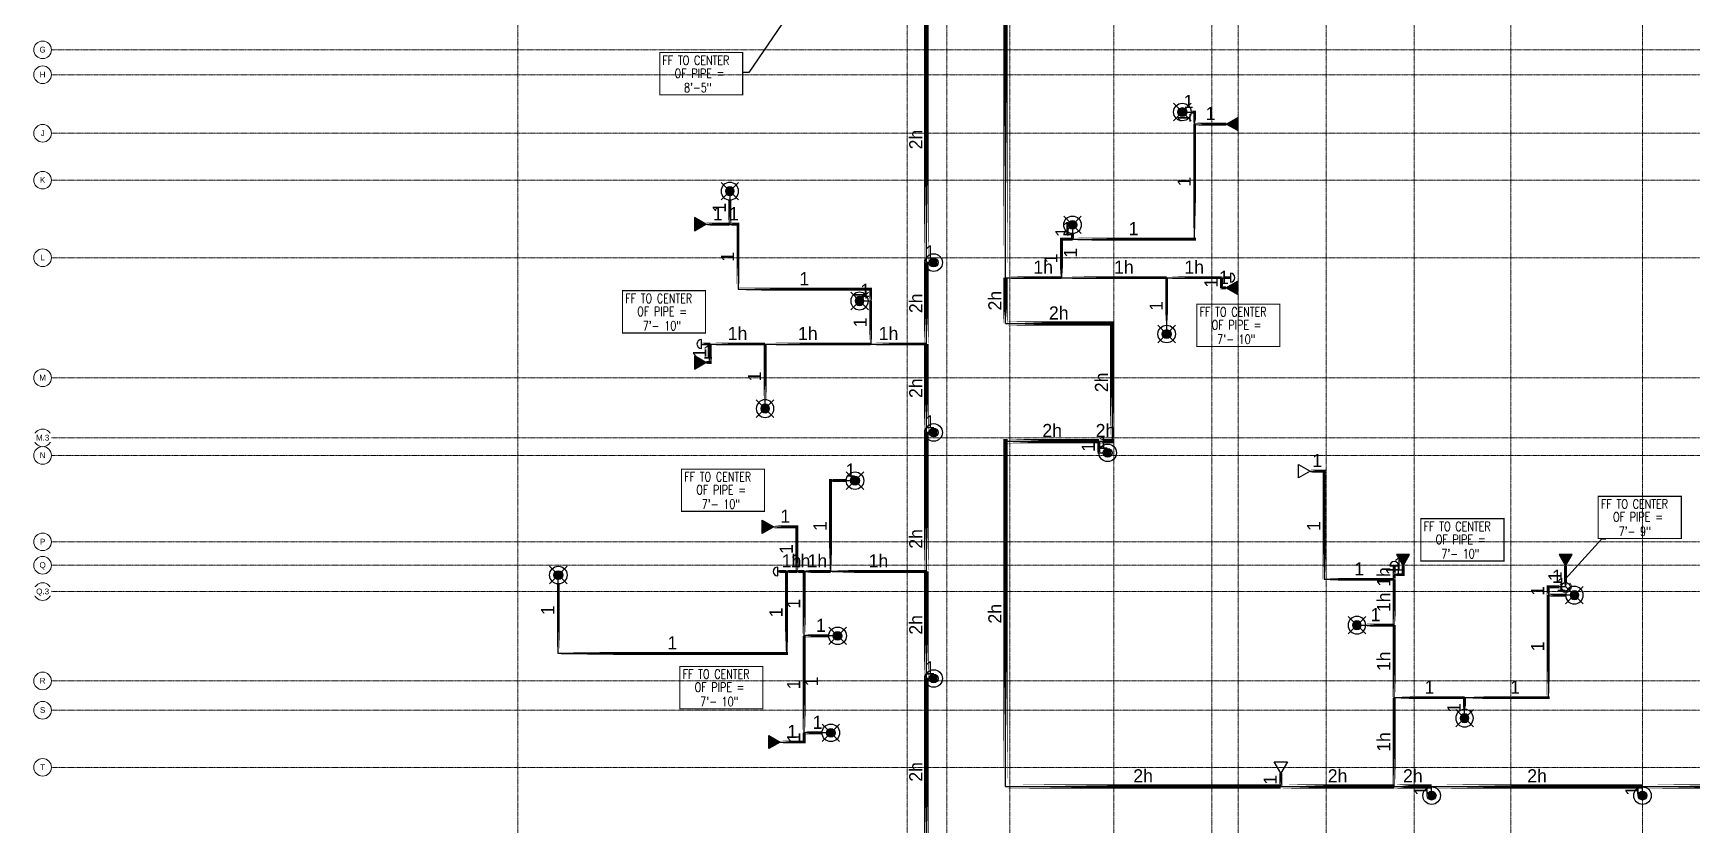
# Model space of a CAD drawing. Header units: inches. Extents: x -6295 to 241, y -496 to 3079.
# Drawn here: x -3679 to -2546, y 300 to 840 of the extents above; entities that cross this region are included whole.
import ezdxf
from ezdxf.enums import TextEntityAlignment as Align

# ---------------------------------------------------------------- set-up
doc = ezdxf.new("R2010")
doc.units = ezdxf.units.IN
doc.header["$MEASUREMENT"] = 0
doc.linetypes.add('Grid Line', pattern=[0.875, 0.5, -0.125, 0.125, -0.125])
for name, color, linetype in [('Coordination', 1, 'Continuous'), ('headdn', 7, 'Continuous'), ('PIPEBL', 4, 'Continuous'), ('pipemn', 6, 'Continuous'), ('PIPESPC', 7, 'Continuous'), ('spk-cap', 7, 'Continuous'), ('spk-piperise', 7, 'Continuous'), ('TIDYPIPE', 7, 'Continuous')]:
    doc.layers.add(name, color=color, linetype=linetype)
doc.layers.add('S-GRID', color=1, linetype='Continuous', lineweight=9)
doc.layers.add('S-GRID-IDEN', color=1, linetype='Continuous', lineweight=13)
doc.styles.add('Arial', font='arial.ttf', dxfattribs={"height": 3.934132})
doc.styles.add('PDA1', font='ROMAND', dxfattribs={"width": 0.755})
doc.styles.add('PIPE', font='PIPE.SHX')
doc.dimstyles.get("Standard").update_dxf_attribs({"dimtxt": 0.18, "dimasz": 0.18, "dimexe": 0.18, "dimexo": 0.0625, "dimgap": 0.09, "dimtad": 0, "dimtih": 1, "dimtoh": 1, "dimdec": 4, "dimzin": 0, "dimdsep": 46, "dimtxsty": 'Standard', "dimcen": 0.09, "dimadec": 0, "dimazin": 0, "dimtfac": 1, "dimtdec": 4, "dimtofl": 0, "dimtmove": 0, "dimatfit": 3, "dimfxl": 1, "dimtolj": 1, "dimtzin": 0, "dimarcsym": 0})

# ---------------------------------------------------------------- blocks, each defined once
blk = doc.blocks.new('Grid - 3_16_-139788-MAIN LEVEL')
at = {"layer": 'S-GRID-IDEN'}
blk.add_circle((0, 0), 0.188, dxfattribs=at)
blk = doc.blocks.new('side2')
for p, q in [((0, 0), (7.8, 4.5)), ((7.8, -4.5), (0, 0)), ((7.8, 4.5), (7.8, -4.5))]:
    blk.add_line(p, q)
blk.add_solid([(7.8, -4.5), (0, 0), (7.8, 4.5)])
blk = doc.blocks.new('dpend2')
for p, q in [((-6, -6), (6, 6)), ((6, -6), (-6, 6))]:
    blk.add_line(p, q)
for radius in [6, 3]:
    blk.add_circle((0, 0), radius)
for points in [[(0, 0), (-3, 0), (-2.1, 2.1)], [(0, 0), (-3, 0), (-2.1, -2.1)], [(0, 0), (0, 3), (-2.1, 2.1)], [(0, 0), (0, -3), (-2.1, -2.1)], [(0, 0), (0, 3), (2.1, 2.1)], [(0, 0), (3, 0), (2.1, 2.1)], [(0, 0), (3, 0), (2.1, -2.1)], [(0, 0), (0, -3), (2.1, -2.1)]]:
    blk.add_solid(points)
blk = doc.blocks.new('dpend1')
for radius in [6, 3]:
    blk.add_circle((0, 0), radius)
for points in [[(0, 3), (-2.5, -1.6), (-2.6, 1.4)], [(0, 3), (-2.5, -1.6), (2.5, -1.6)], [(2.5, -1.6), (0, 3), (2.6, 1.5)], [(2.5, -1.6), (-2.5, -1.6), (0, -3)]]:
    blk.add_solid(points)
blk = doc.blocks.new('SIDE1')
for p, q in [((0, 0), (7.8, 4.5)), ((7.8, -4.5), (0, 0)), ((7.8, 4.5), (7.8, -4.5))]:
    blk.add_line(p, q)
blk = doc.blocks.new('PIPESPC')
at = {"layer": 'PIPESPC', "style": 'PIPE', "width": 0.9}
blk.add_attdef('SIZE', text='', height=9, dxfattribs=at).set_placement((0, 4), align=Align.CENTER)
at = {"layer": 'PIPESPC', "style": 'PIPE', "flags": 1}
blk.add_attdef('SCHED', (25.3, 3.9), '', height=9, dxfattribs=at)
blk = doc.blocks.new('CAP')
blk.add_line((0, 3), (0, -3))
blk.add_arc((0, 0), 3, 270, 90)
blk = doc.blocks.new('vvvvbbbbbbbb')
at = {"layer": 'Coordination', "const_width": 0.75}
blk.add_lwpolyline([(2834.9, 1670), (2834.9, 1641.1), (2891.6, 1641.1), (2891.6, 1670), (2834.9, 1670)], dxfattribs=at)
at = {"layer": 'Coordination', "style": 'PDA1', "width": 0.755}
for s, p in [('FF TO CENTER', (2836.8, 1661.6)), ('OF PIPE = ', (2845, 1652.7)), ('7\'- 10"', (2848.8, 1642.9))]:
    blk.add_text(s, height=6.3, dxfattribs=at).set_placement(p)
blk = doc.blocks.new('rise')
blk.add_circle((0, 0), 3)
blk = doc.blocks.new('TIDYRUN')
at = {"const_width": 0.5}
blk.add_lwpolyline([(-2.8, 2.8, -2.414214), (-2.8, -2.8, -1.737895)], format="xyb", dxfattribs=at)

msp = doc.modelspace()

# ---------------------------------------------------------------- linework, layer by layer
at = {"layer": 'Coordination', "color": 1, "const_width": 0.75}
for points in [[(-3251, 827.1), (-3251, 798.2), (-3194.4, 798.2), (-3194.4, 827.1), (-3251, 827.1)], [(-2610.2, 524.1), (-2610.2, 495.3), (-2553.5, 495.3), (-2553.5, 524.1), (-2610.2, 524.1)]]:
    msp.add_lwpolyline(points, dxfattribs=at)
at = {"layer": 'PIPEBL', "color": 1}
for p, q in [((-2894.2, 786.5), (-2885.8, 786.5)), ((-2885.8, 778.3), (-2885.8, 786.5)), ((-2885.8, 699.7), (-2885.8, 778.3)), ((-2864.2, 778.3), (-2885.8, 778.3)), ((-3203.2, 732.5), (-3203.2, 709.9)), ((-3219.6, 709.9), (-3203.2, 709.9)), ((-3203.2, 709.9), (-3197.6, 709.9)), ((-3197.6, 709.9), (-3197.6, 665.5)), ((-2969.2, 709.5), (-2969.2, 699.7)), ((-2976.8, 673.4), (-2976.8, 699.7)), ((-2976.8, 699.7), (-2969.2, 699.7)), ((-2969.2, 699.7), (-2885.8, 699.7)), ((-3064, 683.7), (-3069, 683.7)), ((-3015, 673.4), (-2976.8, 673.4)), ((-2976.8, 673.4), (-2904.9, 673.4)), ((-2904.9, 673.4), (-2867.4, 673.4)), ((-2904.9, 634.9), (-2904.9, 673.4)), ((-2867.4, 666.4), (-2867.4, 673.4)), ((-2867.4, 673.4), (-2861.4, 673.4)), ((-3197.6, 665.5), (-3107, 665.5)), ((-3114.6, 657.5), (-3107, 657.5)), ((-3107, 665.5), (-3107, 657.5)), ((-3107, 657.5), (-3107, 628.1)), ((-2867.4, 666.4), (-2864.4, 666.4)), ((-3222.6, 628.1), (-3216.6, 628.1)), ((-3216.6, 628.1), (-3179.1, 628.1)), ((-3216.6, 615.5), (-3216.6, 628.1)), ((-3179.1, 584), (-3179.1, 628.1)), ((-3179.1, 628.1), (-3107, 628.1)), ((-3107, 628.1), (-3069, 628.1)), ((-3216.6, 615.5), (-3219.6, 615.5)), ((-3064, 567.7), (-3069, 567.7)), ((-2951.2, 553.8), (-2951.2, 561.8)), ((-2951.2, 553.8), (-2945.2, 553.8)), ((-3134.4, 534.8), (-3117.7, 534.8)), ((-3134.4, 534.8), (-3134.4, 472.8)), ((-2807, 541.3), (-2797.3, 541.3)), ((-2797.3, 541.3), (-2797.3, 467.4)), ((-3173.2, 503.3), (-3157.4, 503.3)), ((-3157.4, 503.3), (-3157.4, 472.8)), ((-2749.5, 470.6), (-2749.5, 476.6)), ((-2743.5, 470.6), (-2743.5, 476.6)), ((-2632.5, 476.6), (-2632.5, 462.3)), ((-3320.3, 416.8), (-3320.3, 470.3)), ((-3164.5, 472.8), (-3170.5, 472.8)), ((-3157.4, 472.8), (-3164.5, 472.8)), ((-3164.5, 472.8), (-3164.5, 416.8)), ((-3152.4, 472.8), (-3157.4, 472.8)), ((-3134.4, 472.8), (-3152.4, 472.8)), ((-3152.4, 428.8), (-3152.4, 472.8)), ((-3069, 472.8), (-3134.4, 472.8)), ((-2797.3, 467.4), (-2749.5, 467.4)), ((-2749.5, 467.4), (-2749.5, 470.6)), ((-2749.5, 470.6), (-2743.5, 470.6)), ((-2749.5, 436.1), (-2749.5, 467.4)), ((-2632.5, 462.3), (-2644.4, 462.3)), ((-2644.4, 462.3), (-2644.4, 456.6)), ((-2644.4, 456.6), (-2644.4, 386.6)), ((-2626.5, 456.6), (-2644.4, 456.6)), ((-2775, 436.1), (-2749.5, 436.1)), ((-2749.5, 386.6), (-2749.5, 436.1)), ((-3152.4, 362.6), (-3152.4, 428.8)), ((-3129.6, 428.8), (-3152.4, 428.8)), ((-3164.5, 416.8), (-3320.3, 416.8)), ((-3064, 399.7), (-3069, 399.7)), ((-2749.5, 326), (-2749.5, 386.6)), ((-2749.5, 386.6), (-2701.5, 386.6)), ((-2701.5, 372.6), (-2701.5, 386.6)), ((-2701.5, 386.6), (-2644.4, 386.6)), ((-3152.4, 356.3), (-3152.4, 362.6)), ((-3134.2, 362.6), (-3152.4, 362.6)), ((-3168.7, 356.3), (-3152.4, 356.3)), ((-2827, 335), (-2827, 326)), ((-2724, 319.7), (-2724, 326)), ((-2580, 319.7), (-2580, 326))]:
    msp.add_line(p, q, dxfattribs=at)
at = {"layer": 'pipemn', "color": 1}
for p, q in [((-3015, 673.4), (-3015, 1032.3)), ((-3069, 683.7), (-3069, 851.7)), ((-3069, 628.1), (-3069, 683.7)), ((-3015, 642.1), (-3015, 673.4)), ((-3015, 642.1), (-2942.2, 642.1)), ((-2942.2, 642.1), (-2942.2, 561.8)), ((-3069, 567.7), (-3069, 628.1)), ((-3069, 472.8), (-3069, 567.7)), ((-3015, 326), (-3015, 561.8)), ((-3015, 561.8), (-2951.2, 561.8)), ((-2951.2, 561.8), (-2942.2, 561.8)), ((-3069, 399.7), (-3069, 472.8)), ((-3069, 272), (-3069, 399.7)), ((-3015, 326), (-2827, 326)), ((-2827, 326), (-2749.5, 326)), ((-2749.5, 326), (-2724, 326)), ((-2724, 326), (-2580, 326)), ((-2580, 326), (-2436, 326))]:
    msp.add_line(p, q, dxfattribs=at)
at = {"layer": 'S-GRID', "linetype": 'Grid Line'}
for p, q in [((-3348, 1771.7), (-3348, -484.3)), ((-3082, -484.3), (-3082, 1771.7)), ((-3055, 1771.7), (-3055, -484.3)), ((-3012, 1771.7), (-3012, -484.3)), ((-2941, 1771.7), (-2941, -484.3)), ((-2874, 1771.7), (-2874, -484.3)), ((-2856, 1771.7), (-2856, -484.3)), ((-2796, 1771.7), (-2796, -484.3)), ((-2736, 1771.7), (-2736, -484.3)), ((-2670, 1771.7), (-2670, -484.3)), ((-2580, 1771.7), (-2580, -484.3))]:
    msp.add_line(p, q, dxfattribs=at)
at = {"layer": 'TIDYPIPE', "color": 1}
for points, const_width in [([(-3015, 673.4), (-3015, 1032.3)], 3), ([(-3069, 683.7), (-3069, 851.7)], 3), ([(-2888.2, 786.5), (-2884.8, 786.5)], 2), ([(-2885.8, 778.3), (-2885.8, 787.5)], 2), ([(-2885.8, 778.3), (-2864.2, 778.3)], 2), ([(-2885.8, 698.7), (-2885.8, 778.3)], 2), ([(-3203.2, 709.9), (-3203.2, 726.5)], 2), ([(-3219.6, 709.9), (-3203.2, 709.9)], 2), ([(-3203.2, 709.9), (-3196.6, 709.9)], 2), ([(-3197.6, 664.5), (-3197.6, 710.9)], 2), ([(-2969.2, 699.7), (-2969.2, 703.5)], 2), ([(-2977.8, 699.7), (-2969.2, 699.7)], 2), ([(-2976.8, 673.4), (-2976.8, 700.7)], 2), ([(-2969.2, 699.7), (-2884.8, 699.7)], 2), ([(-3069, 628.1), (-3069, 683.7)], 3), ([(-3015, 640.6), (-3015, 673.4)], 3), ([(-3015, 673.4), (-2976.8, 673.4)], 2), ([(-2976.8, 673.4), (-2904.9, 673.4)], 2), ([(-2904.9, 673.4), (-2867.4, 673.4)], 2), ([(-2904.9, 640.9), (-2904.9, 673.4)], 2), ([(-2867.4, 673.4), (-2861.4, 673.4)], 2), ([(-2867.4, 665.4), (-2867.4, 673.4)], 2), ([(-3198.6, 665.5), (-3106, 665.5)], 2), ([(-3107, 657.5), (-3107, 666.5)], 2), ([(-3107, 628.1), (-3107, 657.5)], 2), ([(-2868.4, 666.4), (-2864.4, 666.4)], 2), ([(-3016.5, 642.1), (-2940.7, 642.1)], 3), ([(-2942.2, 560.3), (-2942.2, 643.6)], 3), ([(-3222.6, 628.1), (-3216.6, 628.1)], 2), ([(-3216.6, 628.1), (-3179.1, 628.1)], 2), ([(-3216.6, 614.5), (-3216.6, 628.1)], 2), ([(-3179.1, 628.1), (-3107, 628.1)], 2), ([(-3179.1, 590), (-3179.1, 628.1)], 2), ([(-3107, 628.1), (-3069, 628.1)], 2), ([(-3069, 567.7), (-3069, 628.1)], 3), ([(-3219.6, 615.5), (-3215.6, 615.5)], 2), ([(-3069, 472.8), (-3069, 567.7)], 3), ([(-3016.5, 561.8), (-2951.2, 561.8)], 3), ([(-3015, 324.5), (-3015, 563.3)], 3), ([(-2951.2, 561.8), (-2940.7, 561.8)], 3), ([(-2951.2, 552.8), (-2951.2, 561.8)], 2), ([(-3135.4, 534.8), (-3123.7, 534.8)], 2), ([(-3134.4, 472.8), (-3134.4, 535.8)], 2), ([(-2807, 541.3), (-2796.3, 541.3)], 2), ([(-2797.3, 466.4), (-2797.3, 542.3)], 2), ([(-3173.2, 503.3), (-3156.4, 503.3)], 2), ([(-3157.4, 472.8), (-3157.4, 504.3)], 2), ([(-2749.5, 470.6), (-2749.5, 476.6)], 2), ([(-2743.5, 469.6), (-2743.5, 476.6)], 2), ([(-2632.5, 462.3), (-2632.5, 476.6)], 2), ([(-3320.3, 415.8), (-3320.3, 464.3)], 2), ([(-3170.5, 472.8), (-3164.5, 472.8)], 2), ([(-3164.5, 472.8), (-3157.4, 472.8)], 2), ([(-3164.5, 415.8), (-3164.5, 472.8)], 2), ([(-3157.4, 472.8), (-3152.4, 472.8)], 2), ([(-3152.4, 472.8), (-3134.4, 472.8)], 2), ([(-3152.4, 428.8), (-3152.4, 472.8)], 2), ([(-3134.4, 472.8), (-3069, 472.8)], 2), ([(-3069, 399.7), (-3069, 472.8)], 3), ([(-2798.3, 467.4), (-2749.5, 467.4)], 2), ([(-2749.5, 470.6), (-2742.5, 470.6)], 2), ([(-2749.5, 467.4), (-2749.5, 470.6)], 2), ([(-2749.5, 436.1), (-2749.5, 467.4)], 2), ([(-2645.4, 462.3), (-2637, 462.3)], 2), ([(-2644.4, 456.6), (-2644.4, 463.3)], 2), ([(-2644.4, 456.6), (-2632.5, 456.6)], 2), ([(-2644.4, 385.6), (-2644.4, 456.6)], 2), ([(-2769, 436.1), (-2749.5, 436.1)], 2), ([(-2749.5, 386.6), (-2749.5, 436.1)], 2), ([(-3152.4, 428.8), (-3135.6, 428.8)], 2), ([(-3152.4, 362.6), (-3152.4, 428.8)], 2), ([(-3321.3, 416.8), (-3163.5, 416.8)], 2), ([(-3069, 272), (-3069, 399.7)], 3), ([(-2749.5, 386.6), (-2701.5, 386.6)], 2), ([(-2749.5, 326), (-2749.5, 386.6)], 2), ([(-2701.5, 386.6), (-2643.4, 386.6)], 2), ([(-2701.5, 378.6), (-2701.5, 386.6)], 2), ([(-3152.4, 362.6), (-3140.2, 362.6)], 2), ([(-3152.4, 355.3), (-3152.4, 362.6)], 2), ([(-3168.7, 356.3), (-3151.4, 356.3)], 2), ([(-2827, 326), (-2827, 335)], 2), ([(-3016.5, 326), (-2827, 326)], 3), ([(-2827, 326), (-2749.5, 326)], 3), ([(-2749.5, 326), (-2724, 326)], 3), ([(-2724, 326), (-2580, 326)], 3), ([(-2580, 326), (-2436, 326)], 3)]:
    msp.add_lwpolyline(points, close=True, dxfattribs=dict(at, const_width=const_width))

# ---------------------------------------------------------------- block references
at = {"layer": 'headdn', "color": 1}
for name, p, rotation in [('dpend2', (-2894.2, 786.5), 270), ('dpend2', (-2969.2, 709.5), 270), ('dpend2', (-2904.9, 634.9), 270), ('SIDE1', (-2807, 541.3), 180), ('side2', (-3173.2, 503.3), 180), ('side2', (-3168.7, 356.3), 180), ('SIDE1', (-2827, 335), 90)]:
    msp.add_blockref(name, p, dxfattribs=dict(at, rotation=rotation))
for name, p in [('side2', (-2864.2, 778.3)), ('dpend1', (-3064, 683.7)), ('side2', (-2864.4, 666.4)), ('dpend1', (-3064, 567.7)), ('dpend1', (-2945.2, 553.8)), ('dpend2', (-3117.7, 534.8)), ('dpend2', (-3320.3, 470.3)), ('dpend2', (-3129.6, 428.8)), ('dpend1', (-3064, 399.7)), ('dpend2', (-3134.2, 362.6)), ('dpend1', (-2724, 319.7)), ('dpend1', (-2580, 319.7))]:
    msp.add_blockref(name, p, dxfattribs=at)
at = {"layer": 'headdn', "color": 1, "extrusion": (0, 0, -1), "zscale": -1}
for name, p, rotation in [('dpend2', (3203.2, 732.5), 270), ('dpend2', (3114.6, 657.5), 270), ('dpend2', (3179.1, 584), 270), ('side2', (2743.5, 476.6), 90), ('side2', (2632.5, 476.6), 90)]:
    msp.add_blockref(name, p, dxfattribs=dict(at, rotation=rotation))
for name, p in [('side2', (3219.6, 709.9)), ('side2', (3219.6, 615.5)), ('dpend2', (2626.5, 456.6)), ('dpend2', (2775, 436.1)), ('dpend2', (2701.5, 372.6))]:
    msp.add_blockref(name, p, dxfattribs=at)
at = {"layer": 'PIPESPC', "color": 1}
ref = msp.add_blockref('PIPESPC', (-2890, 786.5), dxfattribs=at)
ref.add_attrib('SIZE', '1', dxfattribs={"color": 0, "height": 9, "style": 'PIPE'}).set_placement((-2890, 786.5), align=Align.BOTTOM_CENTER)
ref = msp.add_blockref('PIPESPC', (-2885.8, 782.4), dxfattribs=dict(at, rotation=90))
ref.add_attrib('SIZE', '1', dxfattribs={"color": 0, "height": 9, "rotation": 90, "style": 'PIPE'}).set_placement((-2885.8, 782.4), align=Align.BOTTOM_CENTER)
ref = msp.add_blockref('PIPESPC', (-2875, 778.3), dxfattribs=at)
ref.add_attrib('SIZE', '1', dxfattribs={"color": 0, "height": 9, "style": 'PIPE'}).set_placement((-2875, 778.3), align=Align.BOTTOM_CENTER)
ref = msp.add_blockref('PIPESPC', (-3069, 767.7), dxfattribs=dict(at, rotation=89.99999999999939))
ref.add_attrib('SIZE', '2h', dxfattribs={"color": 0, "height": 9, "rotation": 90, "style": 'PIPE'}).set_placement((-3069, 767.7), align=Align.BOTTOM_CENTER)
ref = msp.add_blockref('PIPESPC', (-2885.8, 739), dxfattribs=dict(at, rotation=90))
ref.add_attrib('SIZE', '1', dxfattribs={"color": 0, "height": 9, "rotation": 90, "style": 'PIPE'}).set_placement((-2885.8, 739), align=Align.BOTTOM_CENTER)
ref = msp.add_blockref('PIPESPC', (-3203.2, 721.2), dxfattribs=dict(at, rotation=90))
ref.add_attrib('SIZE', '1', dxfattribs={"color": 0, "height": 9, "rotation": 90, "style": 'PIPE'}).set_placement((-3203.2, 721.2), align=Align.BOTTOM_CENTER)
ref = msp.add_blockref('PIPESPC', (-3211.4, 709.9), dxfattribs=at)
ref.add_attrib('SIZE', '1', dxfattribs={"color": 0, "height": 9, "style": 'PIPE'}).set_placement((-3211.4, 709.9), align=Align.BOTTOM_CENTER)
ref = msp.add_blockref('PIPESPC', (-3200.4, 709.9), dxfattribs=at)
ref.add_attrib('SIZE', '1', dxfattribs={"color": 0, "height": 9, "style": 'PIPE'}).set_placement((-3200.4, 709.9), align=Align.BOTTOM_CENTER)
ref = msp.add_blockref('PIPESPC', (-2969.2, 704.6), dxfattribs=dict(at, rotation=90))
ref.add_attrib('SIZE', '1', dxfattribs={"color": 0, "height": 9, "rotation": 90, "style": 'PIPE'}).set_placement((-2969.2, 704.6), align=Align.BOTTOM_CENTER)
ref = msp.add_blockref('PIPESPC', (-2973, 699.7), dxfattribs=at)
ref.add_attrib('SIZE', '1', dxfattribs={"color": 0, "height": 9, "style": 'PIPE'}).set_placement((-2973, 699.7), align=Align.BOTTOM_CENTER)
ref = msp.add_blockref('PIPESPC', (-2927.5, 699.7), dxfattribs=at)
ref.add_attrib('SIZE', '1', dxfattribs={"color": 0, "height": 9, "style": 'PIPE'}).set_placement((-2927.5, 699.7), align=Align.BOTTOM_CENTER)
ref = msp.add_blockref('PIPESPC', (-3066.5, 683.7), dxfattribs=at)
ref.add_attrib('SIZE', '1', dxfattribs={"color": 0, "height": 9, "style": 'PIPE'}).set_placement((-3066.5, 683.7), align=Align.BOTTOM_CENTER)
ref = msp.add_blockref('PIPESPC', (-2963.4, 690.4), dxfattribs=dict(at, rotation=90))
ref.add_attrib('SIZE', '1', dxfattribs={"color": 0, "height": 9, "rotation": 90, "style": 'PIPE'}).set_placement((-2963.4, 690.4), align=Align.BOTTOM_CENTER)
ref = msp.add_blockref('PIPESPC', (-3197.6, 687.7), dxfattribs=dict(at, rotation=90))
ref.add_attrib('SIZE', '1', dxfattribs={"color": 0, "height": 9, "rotation": 90, "style": 'PIPE'}).set_placement((-3197.6, 687.7), align=Align.BOTTOM_CENTER)
ref = msp.add_blockref('PIPESPC', (-2989.2, 673.4), dxfattribs=at)
ref.add_attrib('SIZE', '1h', dxfattribs={"color": 0, "height": 9, "style": 'PIPE'}).set_placement((-2989.2, 673.4), align=Align.BOTTOM_CENTER)
ref = msp.add_blockref('PIPESPC', (-2976.8, 686.5), dxfattribs=dict(at, rotation=90))
ref.add_attrib('SIZE', '1', dxfattribs={"color": 0, "height": 9, "rotation": 90, "style": 'PIPE'}).set_placement((-2976.8, 686.5), align=Align.BOTTOM_CENTER)
ref = msp.add_blockref('PIPESPC', (-2934.1, 673.4), dxfattribs=at)
ref.add_attrib('SIZE', '1h', dxfattribs={"color": 0, "height": 9, "style": 'PIPE'}).set_placement((-2934.1, 673.4), align=Align.BOTTOM_CENTER)
ref = msp.add_blockref('PIPESPC', (-2886.1, 673.4), dxfattribs=at)
ref.add_attrib('SIZE', '1h', dxfattribs={"color": 0, "height": 9, "style": 'PIPE'}).set_placement((-2886.1, 673.4), align=Align.BOTTOM_CENTER)
ref = msp.add_blockref('PIPESPC', (-3152.3, 665.5), dxfattribs=at)
ref.add_attrib('SIZE', '1', dxfattribs={"color": 0, "height": 9, "style": 'PIPE'}).set_placement((-3152.3, 665.5), align=Align.BOTTOM_CENTER)
ref = msp.add_blockref('PIPESPC', (-3110.8, 657.5), dxfattribs=at)
ref.add_attrib('SIZE', '1', dxfattribs={"color": 0, "height": 9, "style": 'PIPE'}).set_placement((-3110.8, 657.5), align=Align.BOTTOM_CENTER)
ref = msp.add_blockref('PIPESPC', (-2867.4, 669.9), dxfattribs=dict(at, rotation=90))
ref.add_attrib('SIZE', '1', dxfattribs={"color": 0, "height": 9, "rotation": 90, "style": 'PIPE'}).set_placement((-2867.4, 669.9), align=Align.BOTTOM_CENTER)
ref = msp.add_blockref('PIPESPC', (-2865.9, 666.4), dxfattribs=at)
ref.add_attrib('SIZE', '1', dxfattribs={"color": 0, "height": 9, "style": 'PIPE'}).set_placement((-2865.9, 666.4), align=Align.BOTTOM_CENTER)
for p in [(-6111.4, -1005.5), (-5719.2, -1014.7), (-6071.1, -1127.3), (-5566.2, -1161.2), (-6072.2, -1262.1)]:
    msp.add_blockref('vvvvbbbbbbbb', p, dxfattribs=at)
ref = msp.add_blockref('PIPESPC', (-3107, 661.5), dxfattribs=dict(at, rotation=90))
ref.add_attrib('SIZE', '1', dxfattribs={"color": 0, "height": 9, "rotation": 90, "style": 'PIPE'}).set_placement((-3107, 661.5), align=Align.BOTTOM_CENTER)
ref = msp.add_blockref('PIPESPC', (-3069, 655.9), dxfattribs=dict(at, rotation=90))
ref.add_attrib('SIZE', '2h', dxfattribs={"color": 0, "height": 9, "rotation": 90, "style": 'PIPE'}).set_placement((-3069, 655.9), align=Align.BOTTOM_CENTER)
ref = msp.add_blockref('PIPESPC', (-3015, 657.7), dxfattribs=dict(at, rotation=90))
ref.add_attrib('SIZE', '2h', dxfattribs={"color": 0, "height": 9, "rotation": 90, "style": 'PIPE'}).set_placement((-3015, 657.7), align=Align.BOTTOM_CENTER)
ref = msp.add_blockref('PIPESPC', (-2904.9, 654.1), dxfattribs=dict(at, rotation=90))
ref.add_attrib('SIZE', '1', dxfattribs={"color": 0, "height": 9, "rotation": 90, "style": 'PIPE'}).set_placement((-2904.9, 654.1), align=Align.BOTTOM_CENTER)
ref = msp.add_blockref('PIPESPC', (-2978.6, 642.1), dxfattribs=at)
ref.add_attrib('SIZE', '2h', dxfattribs={"color": 0, "height": 9, "style": 'PIPE'}).set_placement((-2978.6, 642.1), align=Align.BOTTOM_CENTER)
ref = msp.add_blockref('PIPESPC', (-3197.9, 628.1), dxfattribs=at)
ref.add_attrib('SIZE', '1h', dxfattribs={"color": 0, "height": 9, "style": 'PIPE'}).set_placement((-3197.9, 628.1), align=Align.BOTTOM_CENTER)
ref = msp.add_blockref('PIPESPC', (-3149.9, 628.1), dxfattribs=at)
ref.add_attrib('SIZE', '1h', dxfattribs={"color": 0, "height": 9, "style": 'PIPE'}).set_placement((-3149.9, 628.1), align=Align.BOTTOM_CENTER)
ref = msp.add_blockref('PIPESPC', (-3107, 642.8), dxfattribs=dict(at, rotation=89.9999999999999))
ref.add_attrib('SIZE', '1', dxfattribs={"color": 0, "height": 9, "rotation": 90, "style": 'PIPE'}).set_placement((-3107, 642.8), align=Align.BOTTOM_CENTER)
ref = msp.add_blockref('PIPESPC', (-3094.8, 628.1), dxfattribs=at)
ref.add_attrib('SIZE', '1h', dxfattribs={"color": 0, "height": 9, "style": 'PIPE'}).set_placement((-3094.8, 628.1), align=Align.BOTTOM_CENTER)
ref = msp.add_blockref('PIPESPC', (-3216.6, 621.8), dxfattribs=dict(at, rotation=90))
ref.add_attrib('SIZE', '1', dxfattribs={"color": 0, "height": 9, "rotation": 90, "style": 'PIPE'}).set_placement((-3216.6, 621.8), align=Align.BOTTOM_CENTER)
ref = msp.add_blockref('PIPESPC', (-3218.1, 615.5), dxfattribs=at)
ref.add_attrib('SIZE', '1', dxfattribs={"color": 0, "height": 9, "style": 'PIPE'}).set_placement((-3218.1, 615.5), align=Align.BOTTOM_CENTER)
ref = msp.add_blockref('PIPESPC', (-3179.1, 606), dxfattribs=dict(at, rotation=90))
ref.add_attrib('SIZE', '1', dxfattribs={"color": 0, "height": 9, "rotation": 90, "style": 'PIPE'}).set_placement((-3179.1, 606), align=Align.BOTTOM_CENTER)
ref = msp.add_blockref('PIPESPC', (-3069, 597.9), dxfattribs=dict(at, rotation=90))
ref.add_attrib('SIZE', '2h', dxfattribs={"color": 0, "height": 9, "rotation": 90, "style": 'PIPE'}).set_placement((-3069, 597.9), align=Align.BOTTOM_CENTER)
ref = msp.add_blockref('PIPESPC', (-2942.2, 601.9), dxfattribs=dict(at, rotation=90))
ref.add_attrib('SIZE', '2h', dxfattribs={"color": 0, "height": 9, "rotation": 90, "style": 'PIPE'}).set_placement((-2942.2, 601.9), align=Align.BOTTOM_CENTER)
ref = msp.add_blockref('PIPESPC', (-3066.5, 567.7), dxfattribs=at)
ref.add_attrib('SIZE', '1', dxfattribs={"color": 0, "height": 9, "style": 'PIPE'}).set_placement((-3066.5, 567.7), align=Align.BOTTOM_CENTER)
ref = msp.add_blockref('PIPESPC', (-2983.1, 561.8), dxfattribs=at)
ref.add_attrib('SIZE', '2h', dxfattribs={"color": 0, "height": 9, "style": 'PIPE'}).set_placement((-2983.1, 561.8), align=Align.BOTTOM_CENTER)
ref = msp.add_blockref('PIPESPC', (-2946.7, 561.8), dxfattribs=at)
ref.add_attrib('SIZE', '2h', dxfattribs={"color": 0, "height": 9, "style": 'PIPE'}).set_placement((-2946.7, 561.8), align=Align.BOTTOM_CENTER)
ref = msp.add_blockref('PIPESPC', (-2951.2, 557.8), dxfattribs=dict(at, rotation=90))
ref.add_attrib('SIZE', '1', dxfattribs={"color": 0, "height": 9, "rotation": 90, "style": 'PIPE'}).set_placement((-2951.2, 557.8), align=Align.BOTTOM_CENTER)
ref = msp.add_blockref('PIPESPC', (-2948.2, 553.8), dxfattribs=at)
ref.add_attrib('SIZE', '1', dxfattribs={"color": 0, "height": 9, "style": 'PIPE'}).set_placement((-2948.2, 553.8), align=Align.BOTTOM_CENTER)
ref = msp.add_blockref('PIPESPC', (-3120.7, 534.8), dxfattribs=at)
ref.add_attrib('SIZE', '1', dxfattribs={"color": 0, "height": 9, "style": 'PIPE'}).set_placement((-3120.7, 534.8), align=Align.BOTTOM_CENTER)
ref = msp.add_blockref('PIPESPC', (-2802.1, 541.3), dxfattribs=at)
ref.add_attrib('SIZE', '1', dxfattribs={"color": 0, "height": 9, "style": 'PIPE'}).set_placement((-2802.1, 541.3), align=Align.BOTTOM_CENTER)
ref = msp.add_blockref('PIPESPC', (-3165.3, 503.3), dxfattribs=at)
ref.add_attrib('SIZE', '1', dxfattribs={"color": 0, "height": 9, "style": 'PIPE'}).set_placement((-3165.3, 503.3), align=Align.BOTTOM_CENTER)
ref = msp.add_blockref('PIPESPC', (-3134.4, 503.8), dxfattribs=dict(at, rotation=90))
ref.add_attrib('SIZE', '1', dxfattribs={"color": 0, "height": 9, "rotation": 90, "style": 'PIPE'}).set_placement((-3134.4, 503.8), align=Align.BOTTOM_CENTER)
ref = msp.add_blockref('PIPESPC', (-3069, 495), dxfattribs=dict(at, rotation=90))
ref.add_attrib('SIZE', '2h', dxfattribs={"color": 0, "height": 9, "rotation": 90, "style": 'PIPE'}).set_placement((-3069, 495), align=Align.BOTTOM_CENTER)
ref = msp.add_blockref('PIPESPC', (-2797.3, 503.8), dxfattribs=dict(at, rotation=90))
ref.add_attrib('SIZE', '1', dxfattribs={"color": 0, "height": 9, "rotation": 90, "style": 'PIPE'}).set_placement((-2797.3, 503.8), align=Align.BOTTOM_CENTER)
ref = msp.add_blockref('PIPESPC', (-3157.4, 488.1), dxfattribs=dict(at, rotation=90))
ref.add_attrib('SIZE', '1', dxfattribs={"color": 0, "height": 9, "rotation": 90, "style": 'PIPE'}).set_placement((-3157.4, 488.1), align=Align.BOTTOM_CENTER)
ref = msp.add_blockref('PIPESPC', (-3161, 472.8), dxfattribs=at)
ref.add_attrib('SIZE', '1h', dxfattribs={"color": 0, "height": 9, "style": 'PIPE'}).set_placement((-3161, 472.8), align=Align.BOTTOM_CENTER)
ref = msp.add_blockref('PIPESPC', (-3154.9, 472.8), dxfattribs=at)
ref.add_attrib('SIZE', '1h', dxfattribs={"color": 0, "height": 9, "style": 'PIPE'}).set_placement((-3154.9, 472.8), align=Align.BOTTOM_CENTER)
ref = msp.add_blockref('PIPESPC', (-3143.4, 472.8), dxfattribs=at)
ref.add_attrib('SIZE', '1h', dxfattribs={"color": 0, "height": 9, "style": 'PIPE'}).set_placement((-3143.4, 472.8), align=Align.BOTTOM_CENTER)
ref = msp.add_blockref('PIPESPC', (-3101.7, 472.8), dxfattribs=at)
ref.add_attrib('SIZE', '1h', dxfattribs={"color": 0, "height": 9, "style": 'PIPE'}).set_placement((-3101.7, 472.8), align=Align.BOTTOM_CENTER)
ref = msp.add_blockref('PIPESPC', (-2773.4, 467.4), dxfattribs=at)
ref.add_attrib('SIZE', '1', dxfattribs={"color": 0, "height": 9, "style": 'PIPE'}).set_placement((-2773.4, 467.4), align=Align.BOTTOM_CENTER)
ref = msp.add_blockref('PIPESPC', (-2743.5, 473.6), dxfattribs=dict(at, rotation=90))
ref.add_attrib('SIZE', '1', dxfattribs={"color": 0, "height": 9, "rotation": 90, "style": 'PIPE'}).set_placement((-2743.5, 473.6), align=Align.BOTTOM_CENTER)
ref = msp.add_blockref('PIPESPC', (-2746.5, 470.6), dxfattribs=at)
ref.add_attrib('SIZE', '1', dxfattribs={"color": 0, "height": 9, "style": 'PIPE'}).set_placement((-2746.5, 470.6), align=Align.BOTTOM_CENTER)
ref = msp.add_blockref('PIPESPC', (-2749.5, 469), dxfattribs=dict(at, rotation=90))
ref.add_attrib('SIZE', '1h', dxfattribs={"color": 0, "height": 9, "rotation": 90, "style": 'PIPE'}).set_placement((-2749.5, 469), align=Align.BOTTOM_CENTER)
ref = msp.add_blockref('PIPESPC', (-2632.5, 469.5), dxfattribs=dict(at, rotation=89.99999999999909))
ref.add_attrib('SIZE', '1', dxfattribs={"color": 0, "height": 9, "rotation": 90, "style": 'PIPE'}).set_placement((-2632.5, 469.5), align=Align.BOTTOM_CENTER)
ref = msp.add_blockref('PIPESPC', (-2638.4, 462.3), dxfattribs=at)
ref.add_attrib('SIZE', '1', dxfattribs={"color": 0, "height": 9, "style": 'PIPE'}).set_placement((-2638.4, 462.3), align=Align.BOTTOM_CENTER)
ref = msp.add_blockref('PIPESPC', (-2635.4, 456.6), dxfattribs=at)
ref.add_attrib('SIZE', '1', dxfattribs={"color": 0, "height": 9, "style": 'PIPE'}).set_placement((-2635.4, 456.6), align=Align.BOTTOM_CENTER)
ref = msp.add_blockref('PIPESPC', (-3152.4, 450.8), dxfattribs=dict(at, rotation=89.99999999999986))
ref.add_attrib('SIZE', '1', dxfattribs={"color": 0, "height": 9, "rotation": 90, "style": 'PIPE'}).set_placement((-3152.4, 450.8), align=Align.BOTTOM_CENTER)
ref = msp.add_blockref('PIPESPC', (-2749.5, 451.7), dxfattribs=dict(at, rotation=90))
ref.add_attrib('SIZE', '1h', dxfattribs={"color": 0, "height": 9, "rotation": 90, "style": 'PIPE'}).set_placement((-2749.5, 451.7), align=Align.BOTTOM_CENTER)
ref = msp.add_blockref('PIPESPC', (-2644.4, 459.5), dxfattribs=dict(at, rotation=90))
ref.add_attrib('SIZE', '1', dxfattribs={"color": 0, "height": 9, "rotation": 90, "style": 'PIPE'}).set_placement((-2644.4, 459.5), align=Align.BOTTOM_CENTER)
ref = msp.add_blockref('PIPESPC', (-3320.3, 446.3), dxfattribs=dict(at, rotation=90))
ref.add_attrib('SIZE', '1', dxfattribs={"color": 0, "height": 9, "rotation": 90, "style": 'PIPE'}).set_placement((-3320.3, 446.3), align=Align.BOTTOM_CENTER)
ref = msp.add_blockref('PIPESPC', (-3164.5, 444.8), dxfattribs=dict(at, rotation=90))
ref.add_attrib('SIZE', '1', dxfattribs={"color": 0, "height": 9, "rotation": 90, "style": 'PIPE'}).set_placement((-3164.5, 444.8), align=Align.BOTTOM_CENTER)
ref = msp.add_blockref('PIPESPC', (-3069, 436.3), dxfattribs=dict(at, rotation=90))
ref.add_attrib('SIZE', '2h', dxfattribs={"color": 0, "height": 9, "rotation": 90, "style": 'PIPE'}).set_placement((-3069, 436.3), align=Align.BOTTOM_CENTER)
ref = msp.add_blockref('PIPESPC', (-3015, 443.9), dxfattribs=dict(at, rotation=90))
ref.add_attrib('SIZE', '2h', dxfattribs={"color": 0, "height": 9, "rotation": 90, "style": 'PIPE'}).set_placement((-3015, 443.9), align=Align.BOTTOM_CENTER)
ref = msp.add_blockref('PIPESPC', (-2762.3, 436.1), dxfattribs=at)
ref.add_attrib('SIZE', '1', dxfattribs={"color": 0, "height": 9, "style": 'PIPE'}).set_placement((-2762.3, 436.1), align=Align.BOTTOM_CENTER)
ref = msp.add_blockref('PIPESPC', (-3141, 428.8), dxfattribs=at)
ref.add_attrib('SIZE', '1', dxfattribs={"color": 0, "height": 9, "style": 'PIPE'}).set_placement((-3141, 428.8), align=Align.BOTTOM_CENTER)
ref = msp.add_blockref('PIPESPC', (-3242.4, 416.8), dxfattribs=at)
ref.add_attrib('SIZE', '1', dxfattribs={"color": 0, "height": 9, "style": 'PIPE'}).set_placement((-3242.4, 416.8), align=Align.BOTTOM_CENTER)
ref = msp.add_blockref('PIPESPC', (-2644.4, 421.6), dxfattribs=dict(at, rotation=90))
ref.add_attrib('SIZE', '1', dxfattribs={"color": 0, "height": 9, "rotation": 90, "style": 'PIPE'}).set_placement((-2644.4, 421.6), align=Align.BOTTOM_CENTER)
ref = msp.add_blockref('PIPESPC', (-3066.5, 399.7), dxfattribs=at)
ref.add_attrib('SIZE', '1', dxfattribs={"color": 0, "height": 9, "style": 'PIPE'}).set_placement((-3066.5, 399.7), align=Align.BOTTOM_CENTER)
ref = msp.add_blockref('PIPESPC', (-2749.5, 411.4), dxfattribs=dict(at, rotation=90))
ref.add_attrib('SIZE', '1h', dxfattribs={"color": 0, "height": 9, "rotation": 90, "style": 'PIPE'}).set_placement((-2749.5, 411.4), align=Align.BOTTOM_CENTER)
ref = msp.add_blockref('PIPESPC', (-3152.4, 395.7), dxfattribs=dict(at, rotation=89.99999999999986))
ref.add_attrib('SIZE', '1', dxfattribs={"color": 0, "height": 9, "rotation": 90, "style": 'PIPE'}).set_placement((-3152.4, 395.7), align=Align.BOTTOM_CENTER)
ref = msp.add_blockref('PIPESPC', (-3140.2, 397.6), dxfattribs=dict(at, rotation=90))
ref.add_attrib('SIZE', '1', dxfattribs={"color": 0, "height": 9, "rotation": 90, "style": 'PIPE'}).set_placement((-3140.2, 397.6), align=Align.BOTTOM_CENTER)
ref = msp.add_blockref('PIPESPC', (-2725.5, 386.6), dxfattribs=at)
ref.add_attrib('SIZE', '1', dxfattribs={"color": 0, "height": 9, "style": 'PIPE'}).set_placement((-2725.5, 386.6), align=Align.BOTTOM_CENTER)
ref = msp.add_blockref('PIPESPC', (-2667, 386.6), dxfattribs=at)
ref.add_attrib('SIZE', '1', dxfattribs={"color": 0, "height": 9, "style": 'PIPE'}).set_placement((-2667, 386.6), align=Align.BOTTOM_CENTER)
ref = msp.add_blockref('PIPESPC', (-3143.3, 362.6), dxfattribs=at)
ref.add_attrib('SIZE', '1', dxfattribs={"color": 0, "height": 9, "style": 'PIPE'}).set_placement((-3143.3, 362.6), align=Align.BOTTOM_CENTER)
ref = msp.add_blockref('PIPESPC', (-2701.5, 379.6), dxfattribs=dict(at, rotation=90))
ref.add_attrib('SIZE', '1', dxfattribs={"color": 0, "height": 9, "rotation": 90, "style": 'PIPE'}).set_placement((-2701.5, 379.6), align=Align.BOTTOM_CENTER)
ref = msp.add_blockref('PIPESPC', (-3160.6, 356.3), dxfattribs=at)
ref.add_attrib('SIZE', '1', dxfattribs={"color": 0, "height": 9, "style": 'PIPE'}).set_placement((-3160.6, 356.3), align=Align.BOTTOM_CENTER)
ref = msp.add_blockref('PIPESPC', (-3152.4, 359.5), dxfattribs=dict(at, rotation=90))
ref.add_attrib('SIZE', '1', dxfattribs={"color": 0, "height": 9, "rotation": 90, "style": 'PIPE'}).set_placement((-3152.4, 359.5), align=Align.BOTTOM_CENTER)
ref = msp.add_blockref('PIPESPC', (-2749.5, 356.3), dxfattribs=dict(at, rotation=90))
ref.add_attrib('SIZE', '1h', dxfattribs={"color": 0, "height": 9, "rotation": 90, "style": 'PIPE'}).set_placement((-2749.5, 356.3), align=Align.BOTTOM_CENTER)
ref = msp.add_blockref('PIPESPC', (-3069, 335.9), dxfattribs=dict(at, rotation=90.00000000000077))
ref.add_attrib('SIZE', '2h', dxfattribs={"color": 0, "height": 9, "rotation": 90, "style": 'PIPE'}).set_placement((-3069, 335.9), align=Align.BOTTOM_CENTER)
ref = msp.add_blockref('PIPESPC', (-2921, 326), dxfattribs=at)
ref.add_attrib('SIZE', '2h', dxfattribs={"color": 0, "height": 9, "style": 'PIPE'}).set_placement((-2921, 326), align=Align.BOTTOM_CENTER)
ref = msp.add_blockref('PIPESPC', (-2827, 330.5), dxfattribs=dict(at, rotation=90))
ref.add_attrib('SIZE', '1', dxfattribs={"color": 0, "height": 9, "rotation": 90, "style": 'PIPE'}).set_placement((-2827, 330.5), align=Align.BOTTOM_CENTER)
ref = msp.add_blockref('PIPESPC', (-2788.2, 326), dxfattribs=at)
ref.add_attrib('SIZE', '2h', dxfattribs={"color": 0, "height": 9, "style": 'PIPE'}).set_placement((-2788.2, 326), align=Align.BOTTOM_CENTER)
ref = msp.add_blockref('PIPESPC', (-2736.8, 326), dxfattribs=at)
ref.add_attrib('SIZE', '2h', dxfattribs={"color": 0, "height": 9, "style": 'PIPE'}).set_placement((-2736.8, 326), align=Align.BOTTOM_CENTER)
ref = msp.add_blockref('PIPESPC', (-2652, 326), dxfattribs=at)
ref.add_attrib('SIZE', '2h', dxfattribs={"color": 0, "height": 9, "style": 'PIPE'}).set_placement((-2652, 326), align=Align.BOTTOM_CENTER)
ref = msp.add_blockref('PIPESPC', (-2724, 322.9), dxfattribs=dict(at, rotation=90))
ref.add_attrib('SIZE', '1', dxfattribs={"color": 0, "height": 9, "rotation": 90, "style": 'PIPE'}).set_placement((-2724, 322.9), align=Align.BOTTOM_CENTER)
ref = msp.add_blockref('PIPESPC', (-2580, 322.9), dxfattribs=dict(at, rotation=90))
ref.add_attrib('SIZE', '1', dxfattribs={"color": 0, "height": 9, "rotation": 90, "style": 'PIPE'}).set_placement((-2580, 322.9), align=Align.BOTTOM_CENTER)
at = {"layer": 'S-GRID-IDEN', "xscale": 31.99999999999999, "yscale": 31.99999999999999, "zscale": 31.99999999999999}
for p, rotation in [((-3672.4, 829), 90), ((-3672.4, 812), 269.9999999999996), ((-3672.4, 772), 269.9999999999996), ((-3672.4, 740), 269.9999999999996), ((-3672.4, 687), 269.9999999999996), ((-3672.4, 605), 269.9999999999996), ((-3672.4, 552), 90), ((-3672.4, 493), 269.9999999999996), ((-3672.4, 477), 269.9999999999996), ((-3672.4, 459), 269.9999999999996), ((-3672.4, 398), 269.9999999999996), ((-3672.4, 378), 269.9999999999996), ((-3672.4, 339), 269.9999999999996)]:
    msp.add_blockref('Grid - 3_16_-139788-MAIN LEVEL', p, dxfattribs=dict(at, rotation=rotation))
at = {"layer": 'spk-cap', "color": 1}
msp.add_blockref('CAP', (-2861.4, 673.4), dxfattribs=at)
for p, rotation in [((-3222.6, 628.1), 180.0000000000556), ((-3170.5, 472.8), 180.0000000000574), ((-2749.5, 476.6), 90.00000000002773)]:
    msp.add_blockref('CAP', p, dxfattribs=dict(at, rotation=rotation))
at = {"layer": 'spk-piperise', "color": 1}
msp.add_blockref('rise', (-2632.5, 462.3), dxfattribs=at)
at = {"layer": 'TIDYPIPE', "color": 1, "rotation": 269.9999999999995}
msp.add_blockref('TIDYRUN', (-2632.5, 462.3), dxfattribs=at)

# ---------------------------------------------------------------- texts
at = {"layer": 'Coordination', "color": 1, "style": 'PDA1', "width": 0.755}
for s, p in [('FF TO CENTER', (-3249.2, 818.7)), ('OF PIPE = ', (-3240.9, 809.8)), ('8\'-5"', (-3234.4, 800)), ('FF TO CENTER', (-2608.3, 515.7)), ('OF PIPE = ', (-2600.1, 506.9)), ('7\'- 9"', (-2596.3, 497))]:
    msp.add_text(s, height=6.3, dxfattribs=at).set_placement(p)

# ---------------------------------------------------------------- leaders
at = {"layer": 'Coordination', "color": 1}
for points in [[(-3164.2, 851.6), (-3190.3, 813.6), (-3193.8, 813.6)], [(-2632.9, 467.4), (-2607.7, 495.1), (-2605.1, 495.1)]]:
    msp.add_leader(points, dimstyle='Standard', dxfattribs=at)

# ---------------------------------------------------------------- next in the draw order: texts
at = {"layer": 'S-GRID-IDEN', "lineweight": 9, "char_height": 3.93, "attachment_point": 2, "line_spacing_factor": 0.938532, "style": 'Arial', "bg_fill": 3, "box_fill_scale": 1.25, "bg_fill_color": 0, "bg_fill_transparency": 0}
for s, insert, width in [('G', (-3672.4, 831.1), 5.088), ('H', (-3672.4, 814.1), 4.704), ('J', (-3672.4, 774.1), 3.264), ('K', (-3672.4, 742.1), 4.368), ('L', (-3672.4, 689.1), 3.648), ('M', (-3672.4, 607.1), 5.424), ('N', (-3672.4, 554.1), 4.704), ('P', (-3672.4, 495.1), 4.368), ('Q', (-3672.4, 479.1), 5.088), ('Q.3', (-3672.4, 461.1), 10.56), ('R', (-3672.4, 400.1), 4.704), ('S', (-3672.4, 380.1), 4.368), ('T', (-3672.4, 341.1), 3.984)]:
    msp.add_mtext(s, dxfattribs=dict(at, insert=insert, width=width))

# ---------------------------------------------------------------- next in the draw order: linework, layer by layer
at = {"layer": 'S-GRID', "linetype": 'Grid Line'}
for p, q in [((228, 829), (-3666.4, 829)), ((-3666.4, 812), (228, 812)), ((-3666.4, 772), (228, 772)), ((-3666.4, 740), (228, 740)), ((-3666.4, 687), (228, 687)), ((-3666.4, 605), (228, 605)), ((228, 552), (-3666.4, 552)), ((-3666.4, 493), (228, 493)), ((-3666.4, 477), (228, 477)), ((-3666.4, 459), (228, 459)), ((-3666.4, 398), (228, 398)), ((-3666.4, 378), (228, 378)), ((-3666.4, 339), (226, 339))]:
    msp.add_line(p, q, dxfattribs=at)

# ---------------------------------------------------------------- next in the draw order: block references
at = {"layer": 'S-GRID-IDEN', "xscale": 31.99999999999999, "yscale": 31.99999999999999, "zscale": 31.99999999999999, "rotation": 269.9999999999996}
msp.add_blockref('Grid - 3_16_-139788-MAIN LEVEL', (-3672.4, 564), dxfattribs=at)

# ---------------------------------------------------------------- next in the draw order: texts
at = {"layer": 'S-GRID-IDEN', "lineweight": 9, "insert": (-3672.4, 566.1), "char_height": 3.93, "width": 10.896, "attachment_point": 2, "line_spacing_factor": 0.938532, "style": 'Arial', "bg_fill": 3, "box_fill_scale": 1.25, "bg_fill_color": 0, "bg_fill_transparency": 0}
msp.add_mtext('M.3', dxfattribs=at)

# ---------------------------------------------------------------- next in the draw order: linework, layer by layer
at = {"layer": 'S-GRID', "linetype": 'Grid Line'}
msp.add_line((-3666.4, 564), (228, 564), dxfattribs=at)

doc.saveas('drawing.dxf')
